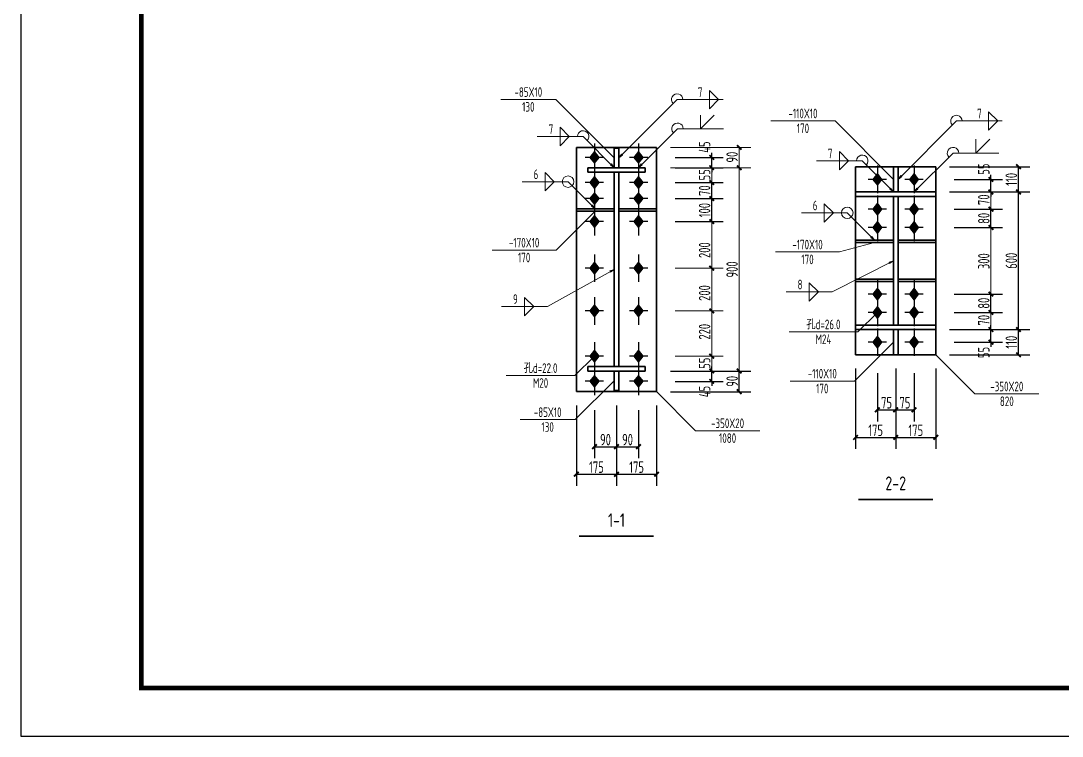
# Model space of a CAD drawing. Extents: x 19118 to 566552, y -1188739 to 92943.
# Drawn here: x 77812 to 100506, y -1057232 to -1041640 of the extents above; entities that cross this region are included whole.
import ezdxf
from ezdxf.enums import TextEntityAlignment as Align

# ---------------------------------------------------------------- set-up
doc = ezdxf.new("R2010")
doc.units = 0
doc.header["$LTSCALE"] = 1000
doc.header["$MEASUREMENT"] = 0
doc.layers.get('0').update_dxf_attribs({"linetype": 'CONTINUOUS'})
doc.layers.get('Defpoints').update_dxf_attribs({"linetype": 'CONTINUOUS'})
doc.layers.add('10', color=7, linetype='CONTINUOUS')
doc.layers.add('PUB_TITLE', color=4, linetype='CONTINUOUS')
for name, color, linetype, lineweight in [('20', 2, 'CONTINUOUS', 35), ('尺寸标注', 9, 'CONTINUOUS', 18), ('焊缝标注', 9, 'CONTINUOUS', 18), ('螺栓孔标注', 9, 'CONTINUOUS', 18), ('钢板标注', 9, 'CONTINUOUS', 18)]:
    doc.layers.add(name, color=color, linetype=linetype, lineweight=lineweight)
doc.styles.add('PkpmHz', font='Pkpmeng', dxfattribs={"width": 0.7, "bigfont": 'hztxt'})
doc.dimstyles.new('Pkpm_1.00', dxfattribs={"dimtxt": 250, "dimasz": 100, "dimexe": 250, "dimexo": 0.0625, "dimgap": 30, "dimtad": 1, "dimdec": 0, "dimrnd": 5, "dimzin": 0, "dimdsep": 46, "dimtxsty": 'PkpmHz', "dimblk1": 'ARCHTICK', "dimblk2": 'ARCHTICK', "dimsah": 1, "dimcen": 0.09, "dimadec": 0, "dimazin": 0, "dimtfac": 1, "dimtdec": 0, "dimtmove": 2, "dimatfit": 1, "dimfxl": 1, "dimtolj": 1, "dimtzin": 0, "dimarcsym": 0})

# ---------------------------------------------------------------- blocks, each defined once
blk = doc.blocks.new('_ArchTick')
at = {"color": 0, "linetype": 'ByBlock', "const_width": 0.4}
blk.add_lwpolyline([(-0.5, -0.5), (0.5, 0.5)], dxfattribs=at)
blk = doc.blocks.new('*D161')
at = {"layer": 'Defpoints', "color": 0, "linetype": 'Continuous'}
for p in [(91668, -1044616), (92868, -1044616), (91668, -1044841)]:
    blk.add_point(p, dxfattribs=at)
at = {"layer": '尺寸标注', "color": 0, "linetype": 'Continuous', "lineweight": -2}
for p, q in [((92868, -1044616), (92868, -1044516)), ((92068, -1044616), (93118, -1044616)), ((92868, -1044841), (92868, -1044616)), ((92068, -1044841), (93118, -1044841)), ((92868, -1044841), (92868, -1044941))]:
    blk.add_line(p, q, dxfattribs=at)
at = {"layer": '尺寸标注', "color": 0, "linetype": 'Continuous', "lineweight": -2, "xscale": 100, "yscale": 100, "zscale": 100}
for p, rotation in [((92868, -1044616), 270), ((92868, -1044841), 90)]:
    blk.add_blockref('_ArchTick', p, dxfattribs=dict(at, rotation=rotation))
at = {"layer": '尺寸标注', "color": 0, "linetype": 'Continuous', "insert": (92713, -1044392), "char_height": 250, "attachment_point": 5, "rotation": 90, "style": 'PkpmHz'}
blk.add_mtext('\\A1;45', dxfattribs=at)
blk = doc.blocks.new('*D162')
at = {"layer": 'Defpoints', "color": 0, "linetype": 'Continuous'}
for p in [(91668, -1045516), (92868, -1045516), (91668, -1046016)]:
    blk.add_point(p, dxfattribs=at)
at = {"layer": '尺寸标注', "color": 0, "linetype": 'Continuous', "lineweight": -2}
for p, q in [((92068, -1045516), (93118, -1045516)), ((92868, -1046016), (92868, -1045516)), ((92068, -1046016), (93118, -1046016))]:
    blk.add_line(p, q, dxfattribs=at)
at = {"layer": '尺寸标注', "color": 0, "linetype": 'Continuous', "lineweight": -2, "xscale": 100, "yscale": 100, "zscale": 100}
for p, rotation in [((92868, -1045516), 90), ((92868, -1046016), 270)]:
    blk.add_blockref('_ArchTick', p, dxfattribs=dict(at, rotation=rotation))
at = {"layer": '尺寸标注', "color": 0, "linetype": 'Continuous', "insert": (92713, -1045766), "char_height": 250, "attachment_point": 5, "rotation": 90, "style": 'PkpmHz'}
blk.add_mtext('\\A1;100', dxfattribs=at)
blk = doc.blocks.new('*D163')
at = {"layer": 'Defpoints', "color": 0, "linetype": 'Continuous'}
for p in [(91668, -1045166), (92868, -1045166), (91668, -1045516)]:
    blk.add_point(p, dxfattribs=at)
at = {"layer": '尺寸标注', "color": 0, "linetype": 'Continuous', "lineweight": -2}
for p, q in [((92068, -1045166), (93118, -1045166)), ((92868, -1045516), (92868, -1045166)), ((92068, -1045516), (93118, -1045516))]:
    blk.add_line(p, q, dxfattribs=at)
at = {"layer": '尺寸标注', "color": 0, "linetype": 'Continuous', "lineweight": -2, "xscale": 100, "yscale": 100, "zscale": 100}
for p, rotation in [((92868, -1045166), 90), ((92868, -1045516), 270)]:
    blk.add_blockref('_ArchTick', p, dxfattribs=dict(at, rotation=rotation))
at = {"layer": '尺寸标注', "color": 0, "linetype": 'Continuous', "insert": (92713, -1045341), "char_height": 250, "attachment_point": 5, "rotation": 90, "style": 'PkpmHz'}
blk.add_mtext('\\A1;70', dxfattribs=at)
blk = doc.blocks.new('*D164')
at = {"layer": 'Defpoints', "color": 0, "linetype": 'Continuous'}
for p in [(91668, -1049273), (92868, -1049273), (91668, -1049498)]:
    blk.add_point(p, dxfattribs=at)
at = {"layer": '尺寸标注', "color": 0, "linetype": 'Continuous', "lineweight": -2}
for p, q in [((92068, -1049273), (93118, -1049273)), ((92868, -1049273), (92868, -1049173)), ((92868, -1049498), (92868, -1049273)), ((92068, -1049498), (93118, -1049498)), ((92868, -1049498), (92868, -1049598))]:
    blk.add_line(p, q, dxfattribs=at)
at = {"layer": '尺寸标注', "color": 0, "linetype": 'Continuous', "lineweight": -2, "xscale": 100, "yscale": 100, "zscale": 100}
for p, rotation in [((92868, -1049273), 270), ((92868, -1049498), 90)]:
    blk.add_blockref('_ArchTick', p, dxfattribs=dict(at, rotation=rotation))
at = {"layer": '尺寸标注', "color": 0, "linetype": 'Continuous', "insert": (92713, -1049721), "char_height": 250, "attachment_point": 5, "rotation": 90, "style": 'PkpmHz'}
blk.add_mtext('\\A1;45', dxfattribs=at)
blk = doc.blocks.new('*D165')
at = {"layer": 'Defpoints', "color": 0, "linetype": 'Continuous'}
for p in [(90313, -1049723), (90793, -1049723), (90793, -1050923)]:
    blk.add_point(p, dxfattribs=at)
at = {"layer": '尺寸标注', "color": 0, "linetype": 'Continuous', "lineweight": -2}
for p, q in [((90313, -1050123), (90313, -1051173)), ((90793, -1050123), (90793, -1051173)), ((90313, -1050923), (90793, -1050923))]:
    blk.add_line(p, q, dxfattribs=at)
at = {"layer": '尺寸标注', "color": 0, "linetype": 'Continuous', "lineweight": -2, "xscale": 100, "yscale": 100, "zscale": 100, "rotation": 180}
blk.add_blockref('_ArchTick', (90313, -1050923), dxfattribs=at)
at = {"layer": '尺寸标注', "color": 0, "linetype": 'Continuous', "lineweight": -2, "xscale": 100, "yscale": 100, "zscale": 100}
blk.add_blockref('_ArchTick', (90793, -1050923), dxfattribs=at)
at = {"layer": '尺寸标注', "color": 0, "linetype": 'Continuous', "insert": (90553, -1050768), "char_height": 250, "attachment_point": 5, "style": 'PkpmHz'}
blk.add_mtext('\\A1;90', dxfattribs=at)
blk = doc.blocks.new('*D166')
at = {"layer": 'Defpoints', "color": 0, "linetype": 'Continuous'}
for p in [(90793, -1049723), (91273, -1049723), (91273, -1050923)]:
    blk.add_point(p, dxfattribs=at)
at = {"layer": '尺寸标注', "color": 0, "linetype": 'Continuous', "lineweight": -2}
for p, q in [((90793, -1050123), (90793, -1051173)), ((91273, -1050123), (91273, -1051173)), ((90793, -1050923), (91273, -1050923))]:
    blk.add_line(p, q, dxfattribs=at)
at = {"layer": '尺寸标注', "color": 0, "linetype": 'Continuous', "lineweight": -2, "xscale": 100, "yscale": 100, "zscale": 100, "rotation": 180}
blk.add_blockref('_ArchTick', (90793, -1050923), dxfattribs=at)
at = {"layer": '尺寸标注', "color": 0, "linetype": 'Continuous', "lineweight": -2, "xscale": 100, "yscale": 100, "zscale": 100}
blk.add_blockref('_ArchTick', (91273, -1050923), dxfattribs=at)
at = {"layer": '尺寸标注', "color": 0, "linetype": 'Continuous', "insert": (91033, -1050768), "char_height": 250, "attachment_point": 5, "style": 'PkpmHz'}
blk.add_mtext('\\A1;90', dxfattribs=at)
blk = doc.blocks.new('*D167')
at = {"layer": 'Defpoints', "color": 0, "linetype": 'Continuous'}
for p in [(89918, -1049723), (90793, -1049723), (90793, -1051523)]:
    blk.add_point(p, dxfattribs=at)
at = {"layer": '尺寸标注', "color": 0, "linetype": 'Continuous', "lineweight": -2}
for p, q in [((89918, -1050023), (89918, -1051773)), ((90793, -1050023), (90793, -1051773)), ((89918, -1051523), (90793, -1051523))]:
    blk.add_line(p, q, dxfattribs=at)
at = {"layer": '尺寸标注', "color": 0, "linetype": 'Continuous', "lineweight": -2, "xscale": 100, "yscale": 100, "zscale": 100, "rotation": 180}
blk.add_blockref('_ArchTick', (89918, -1051523), dxfattribs=at)
at = {"layer": '尺寸标注', "color": 0, "linetype": 'Continuous', "lineweight": -2, "xscale": 100, "yscale": 100, "zscale": 100}
blk.add_blockref('_ArchTick', (90793, -1051523), dxfattribs=at)
at = {"layer": '尺寸标注', "color": 0, "linetype": 'Continuous', "insert": (90356, -1051368), "char_height": 250, "attachment_point": 5, "style": 'PkpmHz'}
blk.add_mtext('\\A1;175', dxfattribs=at)
blk = doc.blocks.new('*D168')
at = {"layer": 'Defpoints', "color": 0, "linetype": 'Continuous'}
for p in [(90793, -1049723), (91668, -1049723), (91668, -1051523)]:
    blk.add_point(p, dxfattribs=at)
at = {"layer": '尺寸标注', "color": 0, "linetype": 'Continuous', "lineweight": -2}
for p, q in [((90793, -1050023), (90793, -1051773)), ((91668, -1050023), (91668, -1051773)), ((90793, -1051523), (91668, -1051523))]:
    blk.add_line(p, q, dxfattribs=at)
at = {"layer": '尺寸标注', "color": 0, "linetype": 'Continuous', "lineweight": -2, "xscale": 100, "yscale": 100, "zscale": 100, "rotation": 180}
blk.add_blockref('_ArchTick', (90793, -1051523), dxfattribs=at)
at = {"layer": '尺寸标注', "color": 0, "linetype": 'Continuous', "lineweight": -2, "xscale": 100, "yscale": 100, "zscale": 100}
blk.add_blockref('_ArchTick', (91668, -1051523), dxfattribs=at)
at = {"layer": '尺寸标注', "color": 0, "linetype": 'Continuous', "insert": (91231, -1051368), "char_height": 250, "attachment_point": 5, "style": 'PkpmHz'}
blk.add_mtext('\\A1;175', dxfattribs=at)
blk = doc.blocks.new('*D169')
at = {"layer": 'Defpoints', "color": 0, "linetype": 'Continuous'}
for p in [(91668, -1049273), (93468, -1049273), (91668, -1049723)]:
    blk.add_point(p, dxfattribs=at)
at = {"layer": '尺寸标注', "color": 0, "linetype": 'Continuous', "lineweight": -2}
for p, q in [((91968, -1049273), (93718, -1049273)), ((93468, -1049723), (93468, -1049273)), ((91968, -1049723), (93718, -1049723))]:
    blk.add_line(p, q, dxfattribs=at)
at = {"layer": '尺寸标注', "color": 0, "linetype": 'Continuous', "lineweight": -2, "xscale": 100, "yscale": 100, "zscale": 100}
for p, rotation in [((93468, -1049273), 90), ((93468, -1049723), 270)]:
    blk.add_blockref('_ArchTick', p, dxfattribs=dict(at, rotation=rotation))
at = {"layer": '尺寸标注', "color": 0, "linetype": 'Continuous', "insert": (93313, -1049498), "char_height": 250, "attachment_point": 5, "rotation": 90, "style": 'PkpmHz'}
blk.add_mtext('\\A1;90', dxfattribs=at)
blk = doc.blocks.new('*D170')
at = {"layer": 'Defpoints', "color": 0, "linetype": 'Continuous'}
for p in [(97753, -1045095), (98953, -1045095), (97753, -1045370)]:
    blk.add_point(p, dxfattribs=at)
at = {"layer": '尺寸标注', "color": 0, "linetype": 'Continuous', "lineweight": -2}
for p, q in [((98953, -1045095), (98953, -1044995)), ((98153, -1045095), (99203, -1045095)), ((98953, -1045370), (98953, -1045095)), ((98153, -1045370), (99203, -1045370)), ((98953, -1045370), (98953, -1045470))]:
    blk.add_line(p, q, dxfattribs=at)
at = {"layer": '尺寸标注', "color": 0, "linetype": 'Continuous', "lineweight": -2, "xscale": 100, "yscale": 100, "zscale": 100}
for p, rotation in [((98953, -1045095), 270), ((98953, -1045370), 90)]:
    blk.add_blockref('_ArchTick', p, dxfattribs=dict(at, rotation=rotation))
at = {"layer": '尺寸标注', "color": 0, "linetype": 'Continuous', "insert": (98798, -1044872), "char_height": 250, "attachment_point": 5, "rotation": 90, "style": 'PkpmHz'}
blk.add_mtext('\\A1;55', dxfattribs=at)
blk = doc.blocks.new('*D171')
at = {"layer": 'Defpoints', "color": 0, "linetype": 'Continuous'}
for p in [(97753, -1045745), (98953, -1045745), (97753, -1046145)]:
    blk.add_point(p, dxfattribs=at)
at = {"layer": '尺寸标注', "color": 0, "linetype": 'Continuous', "lineweight": -2}
for p, q in [((98153, -1045745), (99203, -1045745)), ((98953, -1046145), (98953, -1045745)), ((98153, -1046145), (99203, -1046145))]:
    blk.add_line(p, q, dxfattribs=at)
at = {"layer": '尺寸标注', "color": 0, "linetype": 'Continuous', "lineweight": -2, "xscale": 100, "yscale": 100, "zscale": 100}
for p, rotation in [((98953, -1045745), 90), ((98953, -1046145), 270)]:
    blk.add_blockref('_ArchTick', p, dxfattribs=dict(at, rotation=rotation))
at = {"layer": '尺寸标注', "color": 0, "linetype": 'Continuous', "insert": (98798, -1045945), "char_height": 250, "attachment_point": 5, "rotation": 90, "style": 'PkpmHz'}
blk.add_mtext('\\A1;80', dxfattribs=at)
blk = doc.blocks.new('*D172')
at = {"layer": 'Defpoints', "color": 0, "linetype": 'Continuous'}
for p in [(97753, -1048370), (98953, -1048370), (97753, -1048645)]:
    blk.add_point(p, dxfattribs=at)
at = {"layer": '尺寸标注', "color": 0, "linetype": 'Continuous', "lineweight": -2}
for p, q in [((98153, -1048370), (99203, -1048370)), ((98953, -1048370), (98953, -1048270)), ((98953, -1048645), (98953, -1048370)), ((98153, -1048645), (99203, -1048645)), ((98953, -1048645), (98953, -1048745))]:
    blk.add_line(p, q, dxfattribs=at)
at = {"layer": '尺寸标注', "color": 0, "linetype": 'Continuous', "lineweight": -2, "xscale": 100, "yscale": 100, "zscale": 100}
for p, rotation in [((98953, -1048370), 270), ((98953, -1048645), 90)]:
    blk.add_blockref('_ArchTick', p, dxfattribs=dict(at, rotation=rotation))
at = {"layer": '尺寸标注', "color": 0, "linetype": 'Continuous', "insert": (98798, -1048869), "char_height": 250, "attachment_point": 5, "rotation": 90, "style": 'PkpmHz'}
blk.add_mtext('\\A1;55', dxfattribs=at)
blk = doc.blocks.new('*D173')
at = {"layer": 'Defpoints', "color": 0, "linetype": 'Continuous'}
for p in [(97753, -1047595), (98953, -1047595), (97753, -1047995)]:
    blk.add_point(p, dxfattribs=at)
at = {"layer": '尺寸标注', "color": 0, "linetype": 'Continuous', "lineweight": -2}
for p, q in [((98153, -1047595), (99203, -1047595)), ((98953, -1047995), (98953, -1047595)), ((98153, -1047995), (99203, -1047995))]:
    blk.add_line(p, q, dxfattribs=at)
at = {"layer": '尺寸标注', "color": 0, "linetype": 'Continuous', "lineweight": -2, "xscale": 100, "yscale": 100, "zscale": 100}
for p, rotation in [((98953, -1047595), 90), ((98953, -1047995), 270)]:
    blk.add_blockref('_ArchTick', p, dxfattribs=dict(at, rotation=rotation))
at = {"layer": '尺寸标注', "color": 0, "linetype": 'Continuous', "insert": (98798, -1047795), "char_height": 250, "attachment_point": 5, "rotation": 90, "style": 'PkpmHz'}
blk.add_mtext('\\A1;80', dxfattribs=at)
blk = doc.blocks.new('*D174')
at = {"layer": 'Defpoints', "color": 0, "linetype": 'Continuous'}
for p in [(96478, -1048920), (96878, -1048920), (96878, -1050120)]:
    blk.add_point(p, dxfattribs=at)
at = {"layer": '尺寸标注', "color": 0, "linetype": 'Continuous', "lineweight": -2}
for p, q in [((96478, -1049320), (96478, -1050370)), ((96878, -1049320), (96878, -1050370)), ((96478, -1050120), (96878, -1050120))]:
    blk.add_line(p, q, dxfattribs=at)
at = {"layer": '尺寸标注', "color": 0, "linetype": 'Continuous', "lineweight": -2, "xscale": 100, "yscale": 100, "zscale": 100, "rotation": 180}
blk.add_blockref('_ArchTick', (96478, -1050120), dxfattribs=at)
at = {"layer": '尺寸标注', "color": 0, "linetype": 'Continuous', "lineweight": -2, "xscale": 100, "yscale": 100, "zscale": 100}
blk.add_blockref('_ArchTick', (96878, -1050120), dxfattribs=at)
at = {"layer": '尺寸标注', "color": 0, "linetype": 'Continuous', "insert": (96678, -1049965), "char_height": 250, "attachment_point": 5, "style": 'PkpmHz'}
blk.add_mtext('\\A1;75', dxfattribs=at)
blk = doc.blocks.new('*D175')
at = {"layer": 'Defpoints', "color": 0, "linetype": 'Continuous'}
for p in [(96878, -1048920), (97278, -1048920), (97278, -1050120)]:
    blk.add_point(p, dxfattribs=at)
at = {"layer": '尺寸标注', "color": 0, "linetype": 'Continuous', "lineweight": -2}
for p, q in [((96878, -1049320), (96878, -1050370)), ((97278, -1049320), (97278, -1050370)), ((96878, -1050120), (97278, -1050120))]:
    blk.add_line(p, q, dxfattribs=at)
at = {"layer": '尺寸标注', "color": 0, "linetype": 'Continuous', "lineweight": -2, "xscale": 100, "yscale": 100, "zscale": 100, "rotation": 180}
blk.add_blockref('_ArchTick', (96878, -1050120), dxfattribs=at)
at = {"layer": '尺寸标注', "color": 0, "linetype": 'Continuous', "lineweight": -2, "xscale": 100, "yscale": 100, "zscale": 100}
blk.add_blockref('_ArchTick', (97278, -1050120), dxfattribs=at)
at = {"layer": '尺寸标注', "color": 0, "linetype": 'Continuous', "insert": (97078, -1049965), "char_height": 250, "attachment_point": 5, "style": 'PkpmHz'}
blk.add_mtext('\\A1;75', dxfattribs=at)
blk = doc.blocks.new('*D176')
at = {"layer": 'Defpoints', "color": 0, "linetype": 'Continuous'}
for p in [(96003, -1048920), (96878, -1048920), (96878, -1050720)]:
    blk.add_point(p, dxfattribs=at)
at = {"layer": '尺寸标注', "color": 0, "linetype": 'Continuous', "lineweight": -2}
for p, q in [((96003, -1049220), (96003, -1050970)), ((96878, -1049220), (96878, -1050970)), ((96003, -1050720), (96878, -1050720))]:
    blk.add_line(p, q, dxfattribs=at)
at = {"layer": '尺寸标注', "color": 0, "linetype": 'Continuous', "lineweight": -2, "xscale": 100, "yscale": 100, "zscale": 100, "rotation": 180}
blk.add_blockref('_ArchTick', (96003, -1050720), dxfattribs=at)
at = {"layer": '尺寸标注', "color": 0, "linetype": 'Continuous', "lineweight": -2, "xscale": 100, "yscale": 100, "zscale": 100}
blk.add_blockref('_ArchTick', (96878, -1050720), dxfattribs=at)
at = {"layer": '尺寸标注', "color": 0, "linetype": 'Continuous', "insert": (96440, -1050565), "char_height": 250, "attachment_point": 5, "style": 'PkpmHz'}
blk.add_mtext('\\A1;175', dxfattribs=at)
blk = doc.blocks.new('*D177')
at = {"layer": 'Defpoints', "color": 0, "linetype": 'Continuous'}
for p in [(96878, -1048920), (97753, -1048920), (97753, -1050720)]:
    blk.add_point(p, dxfattribs=at)
at = {"layer": '尺寸标注', "color": 0, "linetype": 'Continuous', "lineweight": -2}
for p, q in [((96878, -1049220), (96878, -1050970)), ((97753, -1049220), (97753, -1050970)), ((96878, -1050720), (97753, -1050720))]:
    blk.add_line(p, q, dxfattribs=at)
at = {"layer": '尺寸标注', "color": 0, "linetype": 'Continuous', "lineweight": -2, "xscale": 100, "yscale": 100, "zscale": 100, "rotation": 180}
blk.add_blockref('_ArchTick', (96878, -1050720), dxfattribs=at)
at = {"layer": '尺寸标注', "color": 0, "linetype": 'Continuous', "lineweight": -2, "xscale": 100, "yscale": 100, "zscale": 100}
blk.add_blockref('_ArchTick', (97753, -1050720), dxfattribs=at)
at = {"layer": '尺寸标注', "color": 0, "linetype": 'Continuous', "insert": (97315, -1050565), "char_height": 250, "attachment_point": 5, "style": 'PkpmHz'}
blk.add_mtext('\\A1;175', dxfattribs=at)
blk = doc.blocks.new('*D178')
at = {"layer": 'Defpoints', "color": 0, "linetype": 'Continuous'}
for p in [(97753, -1048370), (99553, -1048370), (97753, -1048920)]:
    blk.add_point(p, dxfattribs=at)
at = {"layer": '尺寸标注', "color": 0, "linetype": 'Continuous', "lineweight": -2}
for p, q in [((98053, -1048370), (99803, -1048370)), ((99553, -1048920), (99553, -1048370)), ((98053, -1048920), (99803, -1048920))]:
    blk.add_line(p, q, dxfattribs=at)
at = {"layer": '尺寸标注', "color": 0, "linetype": 'Continuous', "lineweight": -2, "xscale": 100, "yscale": 100, "zscale": 100}
for p, rotation in [((99553, -1048370), 90), ((99553, -1048920), 270)]:
    blk.add_blockref('_ArchTick', p, dxfattribs=dict(at, rotation=rotation))
at = {"layer": '尺寸标注', "color": 0, "linetype": 'Continuous', "insert": (99398, -1048645), "char_height": 250, "attachment_point": 5, "rotation": 90, "style": 'PkpmHz'}
blk.add_mtext('\\A1;110', dxfattribs=at)
blk = doc.blocks.new('*D179')
at = {"layer": 'Defpoints', "color": 0, "linetype": 'Continuous'}
for p in [(97753, -1045370), (99553, -1045370), (97753, -1048370)]:
    blk.add_point(p, dxfattribs=at)
at = {"layer": '尺寸标注', "color": 0, "linetype": 'Continuous', "lineweight": -2}
for p, q in [((98053, -1045370), (99803, -1045370)), ((99553, -1048370), (99553, -1045370)), ((98053, -1048370), (99803, -1048370))]:
    blk.add_line(p, q, dxfattribs=at)
at = {"layer": '尺寸标注', "color": 0, "linetype": 'Continuous', "lineweight": -2, "xscale": 100, "yscale": 100, "zscale": 100}
for p, rotation in [((99553, -1045370), 90), ((99553, -1048370), 270)]:
    blk.add_blockref('_ArchTick', p, dxfattribs=dict(at, rotation=rotation))
at = {"layer": '尺寸标注', "color": 0, "linetype": 'Continuous', "insert": (99398, -1046870), "char_height": 250, "attachment_point": 5, "rotation": 90, "style": 'PkpmHz'}
blk.add_mtext('\\A1;600', dxfattribs=at)
blk = doc.blocks.new('*D180')
at = {"layer": 'Defpoints', "color": 0, "linetype": 'Continuous'}
for p in [(97753, -1044820), (99553, -1044820), (97753, -1045370)]:
    blk.add_point(p, dxfattribs=at)
at = {"layer": '尺寸标注', "color": 0, "linetype": 'Continuous', "lineweight": -2}
for p, q in [((98053, -1044820), (99803, -1044820)), ((99553, -1045370), (99553, -1044820)), ((98053, -1045370), (99803, -1045370))]:
    blk.add_line(p, q, dxfattribs=at)
at = {"layer": '尺寸标注', "color": 0, "linetype": 'Continuous', "lineweight": -2, "xscale": 100, "yscale": 100, "zscale": 100}
for p, rotation in [((99553, -1044820), 90), ((99553, -1045370), 270)]:
    blk.add_blockref('_ArchTick', p, dxfattribs=dict(at, rotation=rotation))
at = {"layer": '尺寸标注', "color": 0, "linetype": 'Continuous', "insert": (99398, -1045095), "char_height": 250, "attachment_point": 5, "rotation": 90, "style": 'PkpmHz'}
blk.add_mtext('\\A1;110', dxfattribs=at)

msp = doc.modelspace()

# ---------------------------------------------------------------- hatches: boundary and pattern name
at = {"layer": '10'}
for points in [[(90313.03, -1044485.75), (90213.03, -1044615.75), (90313.03, -1044745.75), (90413.03, -1044615.75)], [(91273.03, -1044485.75), (91173.03, -1044615.75), (91273.03, -1044745.75), (91373.03, -1044615.75)], [(90313.03, -1045035.75), (90213.03, -1045165.75), (90313.03, -1045295.75), (90413.03, -1045165.75)], [(91273.03, -1045035.75), (91173.03, -1045165.75), (91273.03, -1045295.75), (91373.03, -1045165.75)], [(96477.92, -1044965.43), (96377.92, -1045095.43), (96477.92, -1045225.43), (96577.92, -1045095.43)], [(97277.92, -1044965.43), (97177.92, -1045095.43), (97277.92, -1045225.43), (97377.92, -1045095.43)], [(90313.03, -1045385.75), (90213.03, -1045515.75), (90313.03, -1045645.75), (90413.03, -1045515.75)], [(91273.03, -1045385.75), (91173.03, -1045515.75), (91273.03, -1045645.75), (91373.03, -1045515.75)], [(96477.92, -1045615.43), (96377.92, -1045745.43), (96477.92, -1045875.43), (96577.92, -1045745.43)], [(97277.92, -1045615.43), (97177.92, -1045745.43), (97277.92, -1045875.43), (97377.92, -1045745.43)], [(90313.03, -1045885.75), (90213.03, -1046015.75), (90313.03, -1046145.75), (90413.03, -1046015.75)], [(91273.03, -1045885.75), (91173.03, -1046015.75), (91273.03, -1046145.75), (91373.03, -1046015.75)], [(96477.92, -1046015.43), (96377.92, -1046145.43), (96477.92, -1046275.43), (96577.92, -1046145.43)], [(97277.92, -1046015.43), (97177.92, -1046145.43), (97277.92, -1046275.43), (97377.92, -1046145.43)], [(90313.03, -1046900.68), (90213.03, -1047030.68), (90313.03, -1047160.68), (90413.03, -1047030.68)], [(91273.03, -1046900.68), (91173.03, -1047030.68), (91273.03, -1047160.68), (91373.03, -1047030.68)], [(96477.92, -1047465.43), (96377.92, -1047595.43), (96477.92, -1047725.43), (96577.92, -1047595.43)], [(97277.92, -1047465.43), (97177.92, -1047595.43), (97277.92, -1047725.43), (97377.92, -1047595.43)], [(90313.03, -1047833.58), (90213.03, -1047963.58), (90313.03, -1048093.58), (90413.03, -1047963.58)], [(91273.03, -1047833.58), (91173.03, -1047963.58), (91273.03, -1048093.58), (91373.03, -1047963.58)], [(96477.92, -1047865.43), (96377.92, -1047995.43), (96477.92, -1048125.43), (96577.92, -1047995.43)], [(97277.92, -1047865.43), (97177.92, -1047995.43), (97277.92, -1048125.43), (97377.92, -1047995.43)], [(96477.92, -1048515.43), (96377.92, -1048645.43), (96477.92, -1048775.43), (96577.92, -1048645.43)], [(97277.92, -1048515.43), (97177.92, -1048645.43), (97277.92, -1048775.43), (97377.92, -1048645.43)], [(90313.03, -1048817.65), (90213.03, -1048947.65), (90313.03, -1049077.65), (90413.03, -1048947.65)], [(91273.03, -1048817.65), (91173.03, -1048947.65), (91273.03, -1049077.65), (91373.03, -1048947.65)], [(90313.03, -1049367.65), (90213.03, -1049497.65), (90313.03, -1049627.65), (90413.03, -1049497.65)], [(91273.03, -1049367.65), (91173.03, -1049497.65), (91273.03, -1049627.65), (91373.03, -1049497.65)]]:
    msp.add_hatch(color=1, dxfattribs=at).paths.add_polyline_path(points)
at = {"layer": '焊缝标注'}
for points in [[(90843.03, -1044628.25), (90924.37, -1044568.18), (90903.16, -1044546.96)], [(90743.03, -1044840.75), (90683.02, -1044759.36), (90661.78, -1044780.55)], [(91273.03, -1044840.75), (91354.37, -1044780.68), (91333.16, -1044759.46)], [(96927.92, -1045095.43), (97009.26, -1045035.36), (96988.06, -1045014.14)], [(96827.92, -1045370.43), (96767.91, -1045289.04), (96746.67, -1045310.23)], [(97277.92, -1045370.43), (97359.26, -1045310.36), (97338.06, -1045289.14)], [(90330.53, -1045740.75), (90270.52, -1045659.36), (90249.28, -1045680.55)], [(96415.42, -1046420.43), (96355.41, -1046339.04), (96334.17, -1046360.23)], [(90743.03, -1047056.7), (90648.42, -1047092.41), (90663.06, -1047118.6)], [(96827.92, -1046870.43), (96731.98, -1046902.38), (96745.58, -1046929.12)]]:
    msp.add_hatch(color=256, dxfattribs=at).paths.add_polyline_path(points)

# ---------------------------------------------------------------- linework, layer by layer
at = {"layer": '10', "ltscale": 100}
for p, q in [((90313.03, -1044315.75), (90313.03, -1044915.75)), ((91273.03, -1044315.75), (91273.03, -1044915.75)), ((90513.03, -1044615.75), (90113.03, -1044615.75)), ((91473.03, -1044615.75), (91073.03, -1044615.75)), ((96477.92, -1044795.43), (96477.92, -1045395.43)), ((97277.92, -1044795.43), (97277.92, -1045395.43)), ((90313.03, -1044865.75), (90313.03, -1045465.75)), ((91273.03, -1044865.75), (91273.03, -1045465.75)), ((90513.03, -1045165.75), (90113.03, -1045165.75)), ((90313.03, -1045215.75), (90313.03, -1045815.75)), ((91473.03, -1045165.75), (91073.03, -1045165.75)), ((91273.03, -1045215.75), (91273.03, -1045815.75)), ((96677.92, -1045095.43), (96277.92, -1045095.43)), ((97477.92, -1045095.43), (97077.92, -1045095.43)), ((96477.92, -1045445.43), (96477.92, -1046045.43)), ((97277.92, -1045445.43), (97277.92, -1046045.43)), ((90513.03, -1045515.75), (90113.03, -1045515.75)), ((90313.03, -1045715.75), (90313.03, -1046315.75)), ((91473.03, -1045515.75), (91073.03, -1045515.75)), ((91273.03, -1045715.75), (91273.03, -1046315.75)), ((96677.92, -1045745.43), (96277.92, -1045745.43)), ((96477.92, -1045845.43), (96477.92, -1046445.43)), ((97477.92, -1045745.43), (97077.92, -1045745.43)), ((97277.92, -1045845.43), (97277.92, -1046445.43)), ((90513.03, -1046015.75), (90113.03, -1046015.75)), ((91473.03, -1046015.75), (91073.03, -1046015.75)), ((96677.92, -1046145.43), (96277.92, -1046145.43)), ((97477.92, -1046145.43), (97077.92, -1046145.43)), ((90313.03, -1046730.68), (90313.03, -1047330.68)), ((91273.03, -1046730.68), (91273.03, -1047330.68)), ((90513.03, -1047030.68), (90113.03, -1047030.68)), ((91473.03, -1047030.68), (91073.03, -1047030.68)), ((96477.92, -1047295.43), (96477.92, -1047895.43)), ((97277.92, -1047295.43), (97277.92, -1047895.43)), ((90313.03, -1047663.58), (90313.03, -1048263.58)), ((91273.03, -1047663.58), (91273.03, -1048263.58)), ((96677.92, -1047595.43), (96277.92, -1047595.43)), ((96477.92, -1047695.43), (96477.92, -1048295.43)), ((97477.92, -1047595.43), (97077.92, -1047595.43)), ((97277.92, -1047695.43), (97277.92, -1048295.43)), ((90513.03, -1047963.58), (90113.03, -1047963.58)), ((91473.03, -1047963.58), (91073.03, -1047963.58)), ((96677.92, -1047995.43), (96277.92, -1047995.43)), ((97477.92, -1047995.43), (97077.92, -1047995.43)), ((96477.92, -1048345.43), (96477.92, -1048945.43)), ((97277.92, -1048345.43), (97277.92, -1048945.43)), ((90313.03, -1048647.65), (90313.03, -1049247.65)), ((91273.03, -1048647.65), (91273.03, -1049247.65)), ((96677.92, -1048645.43), (96277.92, -1048645.43)), ((97477.92, -1048645.43), (97077.92, -1048645.43)), ((90513.03, -1048947.65), (90113.03, -1048947.65)), ((91473.03, -1048947.65), (91073.03, -1048947.65)), ((90313.03, -1049197.65), (90313.03, -1049797.65)), ((91273.03, -1049197.65), (91273.03, -1049797.65)), ((90513.03, -1049497.65), (90113.03, -1049497.65)), ((91473.03, -1049497.65), (91073.03, -1049497.65))]:
    msp.add_line(p, q, dxfattribs=at)
at = {"layer": '10', "color": 3, "lineweight": 35, "ltscale": 100}
for p, q in [((91418.03, -1044840.75), (90168.03, -1044840.75)), ((90168.03, -1044840.75), (90168.03, -1044940.75)), ((90168.03, -1044940.75), (91418.03, -1044940.75)), ((90743.03, -1049172.65), (90743.03, -1044940.75)), ((90843.03, -1049172.65), (90843.03, -1044940.75)), ((91418.03, -1044940.75), (91418.03, -1044840.75)), ((97752.92, -1045370.43), (96002.92, -1045370.43)), ((96002.92, -1045370.43), (96002.92, -1045470.43)), ((96002.92, -1045470.43), (97752.92, -1045470.43)), ((96827.92, -1048270.43), (96827.92, -1045470.43)), ((96927.92, -1048270.43), (96927.92, -1045470.43)), ((97752.92, -1045470.43), (97752.92, -1045370.43)), ((97752.92, -1048270.43), (96002.92, -1048270.43)), ((96002.92, -1048270.43), (96002.92, -1048370.43)), ((96002.92, -1048370.43), (97752.92, -1048370.43)), ((97752.92, -1048370.43), (97752.92, -1048270.43)), ((91418.03, -1049172.65), (90168.03, -1049172.65)), ((90168.03, -1049172.65), (90168.03, -1049272.65)), ((90168.03, -1049272.65), (91418.03, -1049272.65)), ((91418.03, -1049272.65), (91418.03, -1049172.65))]:
    msp.add_line(p, q, dxfattribs=at)
at = {"layer": '10', "color": 7, "lineweight": 35, "ltscale": 100}
for p, q in [((96067.92, -1052070.43), (97687.92, -1052070.43)), ((89983.03, -1052872.65), (91603.03, -1052872.65))]:
    msp.add_line(p, q, dxfattribs=at)
at = {"layer": '10', "color": 1, "linetype": 'Continuous'}
for points in [[(90313.03, -1044485.75), (90213.03, -1044615.75), (90313.03, -1044745.75), (90413.03, -1044615.75)], [(91273.03, -1044485.75), (91173.03, -1044615.75), (91273.03, -1044745.75), (91373.03, -1044615.75)], [(90313.03, -1045035.75), (90213.03, -1045165.75), (90313.03, -1045295.75), (90413.03, -1045165.75)], [(91273.03, -1045035.75), (91173.03, -1045165.75), (91273.03, -1045295.75), (91373.03, -1045165.75)], [(96477.92, -1044965.43), (96377.92, -1045095.43), (96477.92, -1045225.43), (96577.92, -1045095.43)], [(97277.92, -1044965.43), (97177.92, -1045095.43), (97277.92, -1045225.43), (97377.92, -1045095.43)], [(90313.03, -1045385.75), (90213.03, -1045515.75), (90313.03, -1045645.75), (90413.03, -1045515.75)], [(91273.03, -1045385.75), (91173.03, -1045515.75), (91273.03, -1045645.75), (91373.03, -1045515.75)], [(96477.92, -1045615.43), (96377.92, -1045745.43), (96477.92, -1045875.43), (96577.92, -1045745.43)], [(97277.92, -1045615.43), (97177.92, -1045745.43), (97277.92, -1045875.43), (97377.92, -1045745.43)], [(90313.03, -1045885.75), (90213.03, -1046015.75), (90313.03, -1046145.75), (90413.03, -1046015.75)], [(91273.03, -1045885.75), (91173.03, -1046015.75), (91273.03, -1046145.75), (91373.03, -1046015.75)], [(96477.92, -1046015.43), (96377.92, -1046145.43), (96477.92, -1046275.43), (96577.92, -1046145.43)], [(97277.92, -1046015.43), (97177.92, -1046145.43), (97277.92, -1046275.43), (97377.92, -1046145.43)], [(90313.03, -1046900.68), (90213.03, -1047030.68), (90313.03, -1047160.68), (90413.03, -1047030.68)], [(91273.03, -1046900.68), (91173.03, -1047030.68), (91273.03, -1047160.68), (91373.03, -1047030.68)], [(96477.92, -1047465.43), (96377.92, -1047595.43), (96477.92, -1047725.43), (96577.92, -1047595.43)], [(97277.92, -1047465.43), (97177.92, -1047595.43), (97277.92, -1047725.43), (97377.92, -1047595.43)], [(90313.03, -1047833.58), (90213.03, -1047963.58), (90313.03, -1048093.58), (90413.03, -1047963.58)], [(91273.03, -1047833.58), (91173.03, -1047963.58), (91273.03, -1048093.58), (91373.03, -1047963.58)], [(96477.92, -1047865.43), (96377.92, -1047995.43), (96477.92, -1048125.43), (96577.92, -1047995.43)], [(97277.92, -1047865.43), (97177.92, -1047995.43), (97277.92, -1048125.43), (97377.92, -1047995.43)], [(96477.92, -1048515.43), (96377.92, -1048645.43), (96477.92, -1048775.43), (96577.92, -1048645.43)], [(97277.92, -1048515.43), (97177.92, -1048645.43), (97277.92, -1048775.43), (97377.92, -1048645.43)], [(90313.03, -1048817.65), (90213.03, -1048947.65), (90313.03, -1049077.65), (90413.03, -1048947.65)], [(91273.03, -1048817.65), (91173.03, -1048947.65), (91273.03, -1049077.65), (91373.03, -1048947.65)], [(90313.03, -1049367.65), (90213.03, -1049497.65), (90313.03, -1049627.65), (90413.03, -1049497.65)], [(91273.03, -1049367.65), (91173.03, -1049497.65), (91273.03, -1049627.65), (91373.03, -1049497.65)]]:
    msp.add_lwpolyline(points, close=True, dxfattribs=at)
at = {"layer": '20', "ltscale": 100}
for p, q in [((91668.03, -1044397.65), (89918.03, -1044397.65)), ((89918.03, -1044397.65), (89918.03, -1049722.65)), ((90843.03, -1044415.75), (90743.03, -1044415.75)), ((90743.03, -1044415.75), (90743.03, -1044840.75)), ((90843.03, -1044840.75), (90843.03, -1044415.75)), ((91668.03, -1049722.65), (91668.03, -1044397.65)), ((97752.92, -1044820.43), (96002.92, -1044820.43)), ((96002.92, -1044820.43), (96002.92, -1048920.43)), ((96927.92, -1044820.43), (96827.92, -1044820.43)), ((96827.92, -1044820.43), (96827.92, -1045370.43)), ((96927.92, -1045370.43), (96927.92, -1044820.43)), ((97752.92, -1048920.43), (97752.92, -1044820.43)), ((90743.03, -1044840.75), (90843.03, -1044840.75)), ((96827.92, -1045370.43), (96927.92, -1045370.43)), ((90743.03, -1045740.75), (89918.03, -1045740.75)), ((89918.03, -1045740.75), (89918.03, -1045790.75)), ((89918.03, -1045790.75), (90743.03, -1045790.75)), ((90743.03, -1045790.75), (90743.03, -1045740.75)), ((90843.03, -1045740.75), (91668.03, -1045740.75)), ((90843.03, -1045790.75), (90843.03, -1045740.75)), ((91668.03, -1045790.75), (90843.03, -1045790.75)), ((91668.03, -1045740.75), (91668.03, -1045790.75)), ((96827.92, -1046420.43), (96002.92, -1046420.43)), ((96002.92, -1046420.43), (96002.92, -1046470.43)), ((96002.92, -1046470.43), (96827.92, -1046470.43)), ((96827.92, -1046470.43), (96827.92, -1046420.43)), ((96927.92, -1046420.43), (97752.92, -1046420.43)), ((96927.92, -1046470.43), (96927.92, -1046420.43)), ((97752.92, -1046470.43), (96927.92, -1046470.43)), ((97752.92, -1046420.43), (97752.92, -1046470.43)), ((96002.92, -1047320.43), (96002.92, -1047270.43)), ((96002.92, -1047270.43), (96827.92, -1047270.43)), ((96827.92, -1047320.43), (96002.92, -1047320.43)), ((96827.92, -1047270.43), (96827.92, -1047320.43)), ((97752.92, -1047270.43), (96927.92, -1047270.43)), ((96927.92, -1047270.43), (96927.92, -1047320.43)), ((96927.92, -1047320.43), (97752.92, -1047320.43)), ((97752.92, -1047320.43), (97752.92, -1047270.43)), ((96827.92, -1048370.43), (96927.92, -1048370.43)), ((96827.92, -1048920.43), (96827.92, -1048370.43)), ((96927.92, -1048370.43), (96927.92, -1048920.43)), ((96002.92, -1048920.43), (97752.92, -1048920.43)), ((96927.92, -1048920.43), (96827.92, -1048920.43)), ((90743.03, -1049272.65), (90843.03, -1049272.65)), ((90743.03, -1049697.65), (90743.03, -1049272.65)), ((90843.03, -1049272.65), (90843.03, -1049697.65)), ((89918.03, -1049722.65), (91668.03, -1049722.65)), ((90843.03, -1049697.65), (90743.03, -1049697.65))]:
    msp.add_line(p, q, dxfattribs=at)
at = {"layer": 'PUB_TITLE'}
msp.add_lwpolyline([(77811.65, -1057232.25), (210216.65, -1057232.25), (210216.65, -994862.25), (77811.65, -994862.25)], close=True, dxfattribs=at)
at = {"layer": 'PUB_TITLE', "const_width": 105}
msp.add_lwpolyline([(80436.65, -1056182.25), (209166.65, -1056182.25), (209166.65, -995912.25), (80436.65, -995912.25)], close=True, dxfattribs=at)
at = {"layer": '尺寸标注', "linetype": 'Continuous'}
for p, q in [((91968.03, -1044397.65), (93718.03, -1044397.65)), ((93468.03, -1044840.75), (93468.03, -1044397.65)), ((91968.03, -1044840.75), (93718.03, -1044840.75)), ((91968.03, -1044840.75), (93718.03, -1044840.75)), ((92068.03, -1044840.75), (93118.03, -1044840.75)), ((92868.03, -1045165.75), (92868.03, -1044840.75)), ((93468.03, -1049272.65), (93468.03, -1044840.75)), ((92068.03, -1045165.75), (93118.03, -1045165.75)), ((98152.92, -1045370.43), (99202.92, -1045370.43)), ((98952.92, -1045745.43), (98952.92, -1045370.43)), ((98152.92, -1045745.43), (99202.92, -1045745.43)), ((92068.03, -1046015.75), (93118.03, -1046015.75)), ((92868.03, -1047030.68), (92868.03, -1046015.75)), ((98152.92, -1046145.43), (99202.92, -1046145.43)), ((98952.92, -1047595.43), (98952.92, -1046145.43)), ((92068.03, -1047030.68), (93118.03, -1047030.68)), ((92068.03, -1047030.68), (93118.03, -1047030.68)), ((92868.03, -1048947.65), (92868.03, -1047030.68)), ((98152.92, -1047595.43), (99202.92, -1047595.43)), ((92068.03, -1047963.58), (93118.03, -1047963.58)), ((92068.03, -1047963.58), (93118.03, -1047963.58)), ((98152.92, -1047995.43), (99202.92, -1047995.43)), ((98952.92, -1048370.43), (98952.92, -1047995.43)), ((98152.92, -1048370.43), (99202.92, -1048370.43)), ((92068.03, -1048947.65), (93118.03, -1048947.65)), ((92068.03, -1048947.65), (93118.03, -1048947.65)), ((92868.03, -1049272.65), (92868.03, -1048947.65)), ((91968.03, -1049272.65), (93718.03, -1049272.65)), ((92068.03, -1049272.65), (93118.03, -1049272.65))]:
    msp.add_line(p, q, dxfattribs=at)
at = {"layer": '焊缝标注', "ltscale": 100}
for p, q in [((92816.32, -1043155.97), (93016.32, -1043355.97)), ((92816.32, -1043355.97), (92816.32, -1043155.97)), ((90843.03, -1044628.25), (92116.32, -1043355.97)), ((92116.32, -1043355.97), (93116.32, -1043355.97)), ((92816.32, -1043555.97), (93016.32, -1043355.97)), ((92816.32, -1043355.97), (92816.32, -1043555.97)), ((98901.22, -1043623.15), (99101.22, -1043823.15)), ((98901.22, -1043823.15), (98901.22, -1043623.15)), ((92621.89, -1043992.56), (92621.89, -1043692.56)), ((92621.89, -1043992.56), (92921.89, -1043692.56)), ((96927.92, -1045095.43), (98201.22, -1043823.15)), ((98201.22, -1043823.15), (99201.22, -1043823.15)), ((98901.22, -1044023.15), (99101.22, -1043823.15)), ((98901.22, -1043823.15), (98901.22, -1044023.15)), ((89765.01, -1044161.12), (89565.01, -1043961.12)), ((89565.01, -1044161.12), (89565.01, -1043961.12)), ((91273.03, -1044840.75), (92121.89, -1043992.56)), ((92121.89, -1043992.56), (93121.89, -1043992.56)), ((90065.01, -1044161.12), (89065.01, -1044161.12)), ((89765.01, -1044161.12), (89565.01, -1044361.12)), ((89565.01, -1044161.12), (89565.01, -1044361.12)), ((90743.03, -1044840.75), (90065.01, -1044161.12)), ((98626.78, -1044522.24), (98626.78, -1044222.24)), ((98626.78, -1044522.24), (98926.78, -1044222.24)), ((95849.91, -1044690.8), (95649.91, -1044490.8)), ((95649.91, -1044690.8), (95649.91, -1044490.8)), ((97277.92, -1045370.43), (98126.78, -1044522.24)), ((98126.78, -1044522.24), (99126.78, -1044522.24)), ((96149.91, -1044690.8), (95149.91, -1044690.8)), ((95849.91, -1044690.8), (95649.91, -1044890.8)), ((95649.91, -1044690.8), (95649.91, -1044890.8)), ((96827.92, -1045370.43), (96149.91, -1044690.8)), ((89437.27, -1045146.07), (89237.27, -1044946.07)), ((89237.27, -1045146.07), (89237.27, -1044946.07)), ((89737.27, -1045146.07), (88737.27, -1045146.07)), ((89437.27, -1045146.07), (89237.27, -1045346.07)), ((89237.27, -1045146.07), (89237.27, -1045346.07)), ((90330.53, -1045740.75), (89737.27, -1045146.07)), ((95522.16, -1045825.75), (95322.16, -1045625.75)), ((95322.16, -1045825.75), (95322.16, -1045625.75)), ((95822.16, -1045825.75), (94822.16, -1045825.75)), ((95522.16, -1045825.75), (95322.16, -1046025.75)), ((95322.16, -1045825.75), (95322.16, -1046025.75)), ((96415.42, -1046420.43), (95822.16, -1045825.75)), ((90743.03, -1047056.7), (89290.22, -1047868.99)), ((96827.92, -1046870.43), (95493.15, -1047549.05)), ((95493.15, -1047549.05), (94493.15, -1047549.05)), ((95193.15, -1047549.05), (94993.15, -1047349.05)), ((94993.15, -1047549.05), (94993.15, -1047349.05)), ((95193.15, -1047549.05), (94993.15, -1047749.05)), ((94993.15, -1047549.05), (94993.15, -1047749.05)), ((88990.22, -1047868.99), (88790.22, -1047668.99)), ((88790.22, -1047868.99), (88790.22, -1047668.99)), ((89290.22, -1047868.99), (88290.22, -1047868.99)), ((88990.22, -1047868.99), (88790.22, -1048068.99)), ((88790.22, -1047868.99), (88790.22, -1048068.99))]:
    msp.add_line(p, q, dxfattribs=at)
at = {"layer": '焊缝标注', "linetype": 'Continuous'}
for points in [[(90843.03, -1044628.25), (90924.37, -1044568.18), (90903.16, -1044546.96)], [(90743.03, -1044840.75), (90683.02, -1044759.36), (90661.78, -1044780.55)], [(91273.03, -1044840.75), (91354.37, -1044780.68), (91333.16, -1044759.46)], [(96927.92, -1045095.43), (97009.26, -1045035.36), (96988.06, -1045014.14)], [(96827.92, -1045370.43), (96767.91, -1045289.04), (96746.67, -1045310.23)], [(97277.92, -1045370.43), (97359.26, -1045310.36), (97338.06, -1045289.14)], [(90330.53, -1045740.75), (90270.52, -1045659.36), (90249.28, -1045680.55)], [(96415.42, -1046420.43), (96355.41, -1046339.04), (96334.17, -1046360.23)], [(90743.03, -1047056.7), (90648.42, -1047092.41), (90663.06, -1047118.6)], [(96827.92, -1046870.43), (96731.98, -1046902.38), (96745.58, -1046929.12)]]:
    msp.add_lwpolyline(points, close=True, dxfattribs=at)
at = {"layer": '焊缝标注', "ltscale": 100}
for centre in [(89737.27, -1045146.07), (95822.16, -1045825.75)]:
    msp.add_circle(centre, 125, dxfattribs=at)
for centre, start, end in [((92116.32, -1043355.97), 0, 224.977188), ((92121.89, -1043992.56), 0, 224.977188), ((98201.22, -1043823.15), 0, 224.977188), ((90065.01, -1044161.12), 314.931549, 180), ((96149.91, -1044690.8), 314.931549, 180), ((98126.78, -1044522.24), 0, 224.977188)]:
    msp.add_arc(centre, 125, start, end, dxfattribs=at)
at = {"layer": '螺栓孔标注', "ltscale": 100}
for p, q in [((96477.92, -1047995.43), (96052.81, -1048418.85)), ((96052.81, -1048418.85), (94552.81, -1048418.85)), ((90313.03, -1048947.65), (89887.92, -1049371.07)), ((89887.92, -1049371.07), (88387.92, -1049371.07))]:
    msp.add_line(p, q, dxfattribs=at)
at = {"layer": '螺栓孔标注', "ltscale": 100, "const_width": 10}
for points in [[(96482.92, -1047995.43, 1), (96472.92, -1047995.43, 1)], [(90318.03, -1048947.65, 1), (90308.03, -1048947.65, 1)]]:
    msp.add_lwpolyline(points, format="xyb", close=True, dxfattribs=at)
at = {"layer": '钢板标注', "ltscale": 100}
for p, q in [((89471.75, -1043353.94), (88271.75, -1043353.94)), ((90743.03, -1044628.25), (89471.75, -1043353.94)), ((95556.65, -1043821.12), (94156.65, -1043821.12)), ((96827.92, -1045095.43), (95556.65, -1043821.12)), ((90330.53, -1045790.75), (89480.31, -1046637.59)), ((89480.31, -1046637.59), (88080.31, -1046637.59)), ((96415.42, -1046470.43), (95655.62, -1046678.17)), ((95655.62, -1046678.17), (94255.62, -1046678.17)), ((96827.92, -1048645.43), (95977.7, -1049492.27)), ((97752.92, -1048920.43), (98599.08, -1049771.32)), ((90743.03, -1049485.15), (89892.81, -1050331.99)), ((95977.7, -1049492.27), (94577.7, -1049492.27)), ((91668.03, -1049722.65), (92514.19, -1050573.54)), ((98599.08, -1049771.32), (99999.08, -1049771.32)), ((89892.81, -1050331.99), (88692.81, -1050331.99)), ((92514.19, -1050573.54), (93914.19, -1050573.54))]:
    msp.add_line(p, q, dxfattribs=at)
at = {"layer": '钢板标注', "ltscale": 100, "const_width": 10}
for points in [[(90748.03, -1044628.25, 1), (90738.03, -1044628.25, 1)], [(96832.92, -1045095.43, 1), (96822.92, -1045095.43, 1)], [(90335.53, -1045790.75, 1), (90325.53, -1045790.75, 1)], [(96420.42, -1046470.43, 1), (96410.42, -1046470.43, 1)], [(96832.92, -1048645.43, 1), (96822.92, -1048645.43, 1)], [(97757.92, -1048920.43, 1), (97747.92, -1048920.43, 1)], [(90748.03, -1049485.15, 1), (90738.03, -1049485.15, 1)], [(91673.03, -1049722.65, 1), (91663.03, -1049722.65, 1)]]:
    msp.add_lwpolyline(points, format="xyb", close=True, dxfattribs=at)

# ---------------------------------------------------------------- block references
at = {"layer": '尺寸标注', "linetype": 'Continuous', "xscale": 100, "yscale": 100, "zscale": 100}
for p, rotation in [((93468.03, -1044397.65), 90), ((92868.03, -1044840.75), 90), ((93468.03, -1044840.75), 90), ((93468.03, -1044840.75), 270), ((92868.03, -1045165.75), 270), ((98952.92, -1045370.43), 90), ((98952.92, -1045745.43), 270), ((92868.03, -1046015.75), 90), ((98952.92, -1046145.43), 90), ((92868.03, -1047030.68), 270), ((92868.03, -1047030.68), 90), ((98952.92, -1047595.43), 270), ((92868.03, -1047963.58), 270), ((92868.03, -1047963.58), 90), ((98952.92, -1047995.43), 90), ((98952.92, -1048370.43), 270), ((92868.03, -1048947.65), 90), ((92868.03, -1048947.65), 270), ((92868.03, -1049272.65), 270), ((93468.03, -1049272.65), 270)]:
    msp.add_blockref('_ArchTick', p, dxfattribs=dict(at, rotation=rotation))

# ---------------------------------------------------------------- texts
at = {"layer": '10', "color": 7, "lineweight": 25, "style": 'PkpmHz', "width": 0.77}
for s, p in [('2-2', (96877.92, -1051720.43)), ('1-1', (90793.03, -1052522.65))]:
    msp.add_text(s, height=300, dxfattribs=at).set_placement(p, align=Align.MIDDLE_CENTER)
at = {"layer": '尺寸标注', "style": 'PkpmHz', "width": 0.7}
for s, p in [('90', (93438.03, -1044730.26)), ('55', (92838.03, -1045117.68)), ('70', (98922.92, -1045655.53)), ('200', (92838.03, -1046809.97)), ('300', (98922.92, -1047052.16)), ('900', (93438.03, -1047235.07)), ('200', (92838.03, -1047744.12)), ('70', (98922.92, -1048280.53)), ('220', (92838.03, -1048587.72)), ('55', (92838.03, -1049224.57))]:
    msp.add_text(s, height=250, rotation=90, dxfattribs=at).set_placement(p)
at = {"layer": '焊缝标注', "style": 'PkpmHz', "width": 0.71}
for s, p in [('7', (92616.32, -1043299.35)), ('7', (98701.22, -1043766.53)), ('7', (89365.01, -1044104.5)), ('7', (95449.91, -1044634.18)), ('6', (89037.27, -1045089.46)), ('6', (95122.16, -1045769.14)), ('8', (94793.15, -1047492.43)), ('9', (88590.22, -1047812.38))]:
    msp.add_text(s, height=210, dxfattribs=at).set_placement(p, align=Align.CENTER)
at = {"layer": '螺栓孔标注', "style": 'PkpmHz', "width": 0.71}
for s, p in [('孔d=26.0', (95302.81, -1048362.24)), ('孔d=22.0', (89137.92, -1049314.46))]:
    msp.add_text(s, height=210, dxfattribs=at).set_placement(p, align=Align.CENTER)
for s, p in [('M24', (95302.81, -1048475.46)), ('M20', (89137.92, -1049427.68))]:
    msp.add_text(s, height=210, dxfattribs=at).set_placement(p, align=Align.TOP_CENTER)
at = {"layer": '钢板标注', "style": 'PkpmHz', "width": 0.71}
for s, p in [('-85X10', (88871.75, -1043297.33)), ('-110X10', (94856.65, -1043764.51)), ('-170X10', (88780.31, -1046580.98)), ('-170X10', (94955.62, -1046621.55)), ('-110X10', (95277.7, -1049435.65)), ('-350X20', (99299.08, -1049714.71)), ('-85X10', (89292.81, -1050275.37)), ('-350X20', (93214.19, -1050516.93))]:
    msp.add_text(s, height=210, dxfattribs=at).set_placement(p, align=Align.CENTER)
for s, p in [('130', (88871.75, -1043410.55)), ('170', (94856.65, -1043877.73)), ('170', (88780.31, -1046694.2)), ('170', (94955.62, -1046734.78)), ('170', (95277.7, -1049548.88)), ('820', (99299.08, -1049827.93)), ('130', (89292.81, -1050388.6)), ('1080', (93214.19, -1050630.15))]:
    msp.add_text(s, height=210, dxfattribs=at).set_placement(p, align=Align.TOP_CENTER)

# ---------------------------------------------------------------- dimensions: what is measured, and where the dimension line sits
at = {"layer": '尺寸标注', "linetype": 'Continuous'}
for base, p1, p2, text, picture, middle in [((92868.03, -1044615.75), (91668.03, -1044840.75), (91668.03, -1044615.75), '45', '*D161', (92712.78, -1044392.13)), ((98952.92, -1045095.43), (97752.92, -1045370.43), (97752.92, -1045095.43), '55', '*D170', (98797.67, -1044871.81)), ((98952.92, -1048370.43), (97752.92, -1048645.43), (97752.92, -1048370.43), '55', '*D172', (98797.67, -1048869.06)), ((92868.03, -1049272.65), (91668.03, -1049497.65), (91668.03, -1049272.65), '45', '*D164', (92712.78, -1049721.28))]:
    dim = msp.add_linear_dim(base=base, p1=p1, p2=p2, angle=90, text=text, dimstyle='Pkpm_1.00', override={"dimexo": 400, "dimtih": 0, "dimtoh": 0}, dxfattribs=at)
    dim.commit()
    dim.dimension.update_dxf_attribs({"geometry": picture, "text_midpoint": middle, "dimtype": 160})
for base, p1, p2, text, override, picture, middle in [((99552.92, -1044820.43), (97752.92, -1045370.43), (97752.92, -1044820.43), '110', {"dimexo": 300, "dimtih": 0, "dimtoh": 0}, '*D180', (99397.92, -1045095.43)), ((92868.03, -1045165.75), (91668.03, -1045515.75), (91668.03, -1045165.75), '70', {"dimexo": 400, "dimtih": 0, "dimtoh": 0}, '*D163', (92713.03, -1045340.75)), ((92868.03, -1045515.75), (91668.03, -1046015.75), (91668.03, -1045515.75), '100', {"dimexo": 400, "dimtih": 0, "dimtoh": 0}, '*D162', (92713.03, -1045765.75)), ((99552.92, -1045370.43), (97752.92, -1048370.43), (97752.92, -1045370.43), '600', {"dimexo": 300, "dimtih": 0, "dimtoh": 0}, '*D179', (99397.92, -1046870.43)), ((98952.92, -1045745.43), (97752.92, -1046145.43), (97752.92, -1045745.43), '80', {"dimexo": 400, "dimtih": 0, "dimtoh": 0}, '*D171', (98797.92, -1045945.43)), ((98952.92, -1047595.43), (97752.92, -1047995.43), (97752.92, -1047595.43), '80', {"dimexo": 400, "dimtih": 0, "dimtoh": 0}, '*D173', (98797.92, -1047795.43)), ((99552.92, -1048370.43), (97752.92, -1048920.43), (97752.92, -1048370.43), '110', {"dimexo": 300, "dimtih": 0, "dimtoh": 0}, '*D178', (99397.92, -1048645.43)), ((93468.03, -1049272.65), (91668.03, -1049722.65), (91668.03, -1049272.65), '90', {"dimexo": 300, "dimtih": 0, "dimtoh": 0}, '*D169', (93313.03, -1049497.65))]:
    dim = msp.add_linear_dim(base=base, p1=p1, p2=p2, angle=90, text=text, dimstyle='Pkpm_1.00', override=override, dxfattribs=at)
    dim.commit()
    dim.dimension.update_dxf_attribs({"geometry": picture, "text_midpoint": middle})
for base, p1, p2, text, override, picture, middle in [((96877.92, -1050720.43), (96002.92, -1048920.43), (96877.92, -1048920.43), '175', {"dimexo": 300, "dimtih": 0, "dimtoh": 0}, '*D176', (96440.42, -1050565.43)), ((96877.92, -1050120.43), (96477.92, -1048920.43), (96877.92, -1048920.43), '75', {"dimexo": 400, "dimtih": 0, "dimtoh": 0}, '*D174', (96677.92, -1049965.43)), ((97277.92, -1050120.43), (96877.92, -1048920.43), (97277.92, -1048920.43), '75', {"dimexo": 400, "dimtih": 0, "dimtoh": 0}, '*D175', (97077.92, -1049965.43)), ((97752.92, -1050720.43), (96877.92, -1048920.43), (97752.92, -1048920.43), '175', {"dimexo": 300, "dimtih": 0, "dimtoh": 0}, '*D177', (97315.42, -1050565.43)), ((90793.03, -1051522.65), (89918.03, -1049722.65), (90793.03, -1049722.65), '175', {"dimexo": 300, "dimtih": 0, "dimtoh": 0}, '*D167', (90355.53, -1051367.65)), ((90793.03, -1050922.65), (90313.03, -1049722.65), (90793.03, -1049722.65), '90', {"dimexo": 400, "dimtih": 0, "dimtoh": 0}, '*D165', (90553.03, -1050767.65)), ((91273.03, -1050922.65), (90793.03, -1049722.65), (91273.03, -1049722.65), '90', {"dimexo": 400, "dimtih": 0, "dimtoh": 0}, '*D166', (91033.03, -1050767.65)), ((91668.03, -1051522.65), (90793.03, -1049722.65), (91668.03, -1049722.65), '175', {"dimexo": 300, "dimtih": 0, "dimtoh": 0}, '*D168', (91230.53, -1051367.65))]:
    dim = msp.add_linear_dim(base=base, p1=p1, p2=p2, text=text, dimstyle='Pkpm_1.00', override=override, dxfattribs=at)
    dim.commit()
    dim.dimension.update_dxf_attribs({"geometry": picture, "text_midpoint": middle})

doc.saveas('drawing.dxf')
